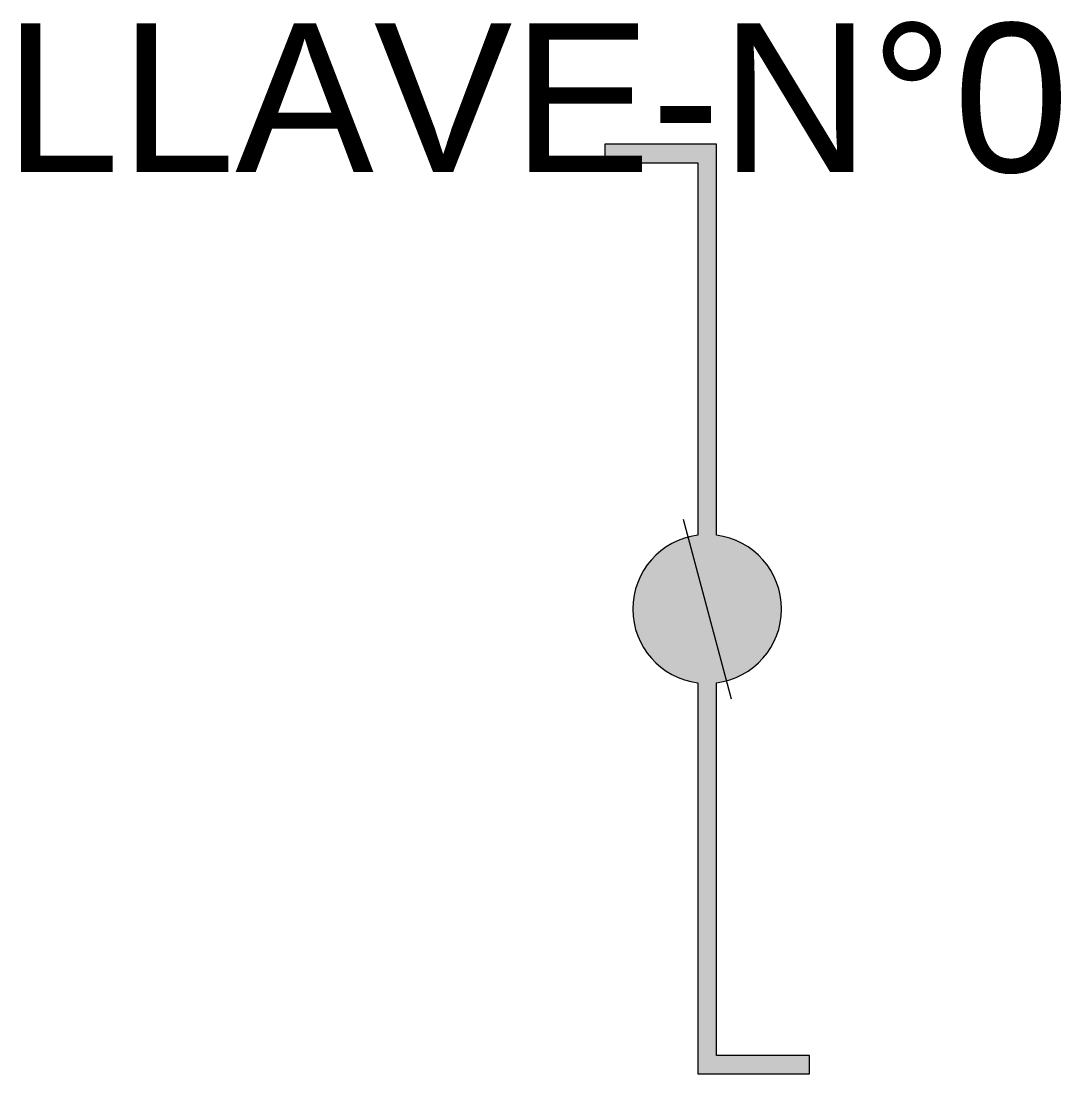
# Model space of a CAD drawing. Header units: millimetres. Extents: x -0.369 to 0.19, y -0.25 to 0.316.
import ezdxf
from ezdxf.enums import TextEntityAlignment as Align

# ---------------------------------------------------------------- set-up
doc = ezdxf.new("R2010")
doc.units = ezdxf.units.MM
doc.styles.get("Standard").update_dxf_attribs({"font": 'arial.ttf'})

msp = doc.modelspace()

# ---------------------------------------------------------------- hatches: boundary and pattern name
h = msp.add_hatch(color=256)
h.dxf.hatch_style = 1
edge = h.paths.add_edge_path()
edge.add_line((-0.055, 0.25), (-0.055, 0.24))
edge.add_line((-0.055, 0.24), (-0.005, 0.24))
edge.add_line((-0.005, 0.24), (-0.005, 0.03969))
edge.add_arc((0, 0), 0.04, 97.1808, 262.8192)
edge.add_line((-0.005, -0.03969), (-0.005, -0.25))
edge.add_line((-0.005, -0.25), (0.055, -0.25))
edge.add_line((0.055, -0.25), (0.055, -0.24))
edge.add_line((0.055, -0.24), (0.005, -0.24))
edge.add_line((0.005, -0.24), (0.005, -0.03969))
edge.add_arc((0, 0), 0.04, 277.1808, 442.8192)
edge.add_line((0.005, 0.03969), (0.005, 0.25))
edge.add_line((0.005, 0.25), (-0.055, 0.25))

# ---------------------------------------------------------------- linework, layer by layer
for p, q in [((-0.01294, 0.0483), (0.01294, -0.0483)), ((0.005, -0.18), (0.005, -0.18)), ((0.005, -0.19), (0.005, -0.19))]:
    msp.add_line(p, q)
msp.add_lwpolyline([(-0.055, 0.25), (-0.055, 0.24), (-0.005, 0.24), (-0.005, 0.03969, 0.881917), (-0.005, -0.03969), (-0.005, -0.25), (0.055, -0.25), (0.055, -0.24), (0.005, -0.24), (0.005, -0.03969, 0.881917), (0.005, 0.03969), (0.005, 0.25)], format="xyb", close=True)

# ---------------------------------------------------------------- texts
msp.add_attdef('LLAVE-N°0', text='', height=0.08).set_placement((-0.09174, 0.275), align=Align.MIDDLE_CENTER)

doc.saveas('drawing.dxf')
